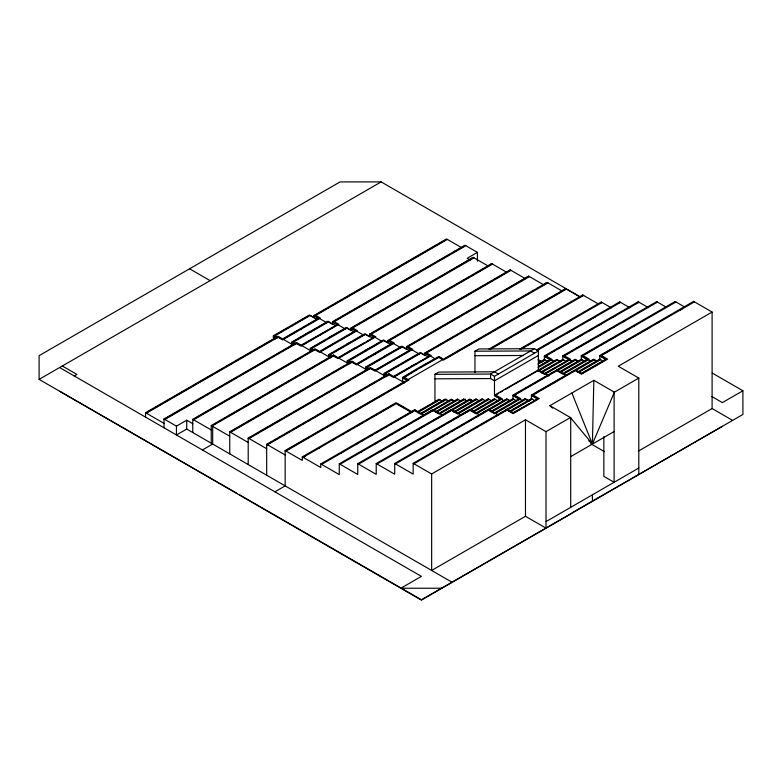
<?xml version="1.0" encoding="UTF-8"?>
<svg xmlns="http://www.w3.org/2000/svg" width="782" height="782" viewBox="0 0 782 782"><rect width="100%" height="100%" fill="white"/><g stroke="black" fill="none" stroke-linecap="round" stroke-linejoin="round"><path stroke-width="1.17" d="M593.841 380.326L549.912 405.692L570.44 417.549L592.404 444.078L593.841 380.326L614.378 392.183L592.404 444.078L588.787 440.813M402.701 381.782L402.701 377.364L420.462 366.758L438.839 356.504L443.453 359.173L565.611 288.646L579.697 296.779M403.747 377.207L412.104 372.212M414.196 370.971L417.324 369.094M566.432 289.115L443.453 360.121L438.819 357.442L421.283 367.227L404.333 377.364L408.966 380.032L285.987 451.038M302.302 457.812L305.469 455.965M318.118 448.604L320.229 447.372M332.878 440.002L334.989 438.78M342.369 434.479L344.471 433.248M347.638 431.41L349.75 430.178M357.13 425.887L363.454 422.202M365.556 420.97L368.723 419.132M371.89 417.285L378.214 413.6M380.316 412.378L392.975 405.008M340.815 453.218L342.927 451.986M355.575 444.616L357.687 443.394M360.844 441.547L362.956 440.325M370.336 436.024L372.437 434.792M375.604 432.954L377.716 431.723M379.817 430.501L381.929 429.269M385.096 427.431L387.198 426.2M390.365 424.362L392.476 423.13M394.578 421.899L401.958 417.608M404.069 416.376L413.561 410.853M360.346 452.475L362.457 451.243M375.106 443.883L377.217 442.651M384.597 438.35L386.699 437.128M389.866 435.281L391.978 434.059M399.358 429.758L406.728 425.457M408.839 424.235L410.951 423.003M414.108 421.166L433.091 409.641L439.249 413.189L463.677 399.084L467.167 401.107M379.876 451.732L381.987 450.51M394.636 443.14L396.748 441.918M404.128 437.617L406.239 436.385M412.564 432.7L415.721 430.862M418.888 429.015L425.213 425.34M427.314 424.108L430.481 422.27M432.593 421.039L439.973 416.738M442.074 415.516L450.51 410.599M417.334 440.559L420.491 438.722M423.658 436.874L429.983 433.189M432.094 431.967L435.251 430.12M437.363 428.898L444.743 424.597M446.854 423.365L454.234 419.074M456.336 417.842L459.503 416.004M461.615 414.773L468.995 410.472M422.104 448.418L425.271 446.571M436.864 439.816L440.031 437.979M442.133 436.747L444.244 435.525M446.356 434.293L449.513 432.456M451.625 431.224L454.782 429.386M456.893 428.155L459.005 426.923M461.116 425.701L464.273 423.854M466.385 422.632L473.765 418.331M475.867 417.099L479.034 415.262M481.145 414.03L488.525 409.26L494.683 412.818L519.111 398.712L512.953 395.154L512.953 399.231L491.575 411.567M452.182 441.537L454.293 440.305M461.663 436.014L463.775 434.782M465.886 433.551L469.044 431.713M476.424 427.412L478.535 426.19M480.647 424.958L483.804 423.121M485.915 421.889L488.027 420.657M490.128 419.435L493.295 417.588M495.407 416.366L498.564 414.519M500.676 413.297L502.787 412.065M504.889 410.833L507 409.133L513.158 412.691L537.586 399.055L531.428 395.506M381.147 181.903L340.082 181.903L39.1 355.673L39.1 379.387L381.147 181.903L580.009 296.72M74.212 375.947L76.88 374.402L62.296 365.986M275.205 339.085L273.358 338.02L273.358 335.81L309.496 314.941L316.886 319.212M278.959 333.044L273.358 336.28L276.926 338.342M281.041 331.851L288.314 327.648M294.54 324.051L308.04 316.26M145.55 417.138L145.55 412.72L277.981 336.27L282.595 338.938L318.733 318.069L314.11 315.4L314.11 318.088M314.11 315.4L446.532 238.95L461.898 247.816M145.55 413.199L152.91 408.947M155.012 407.735L162.373 403.483M164.474 402.271L190.749 387.1M192.851 385.888L213.867 373.757M215.969 372.545L223.329 368.293M225.431 367.081L232.782 362.828M234.883 361.616L251.706 351.91M253.808 350.698L277.981 336.739L281.676 338.87M328.821 307.385L314.11 315.879L318.733 318.548M330.923 306.173L333.034 304.96M335.136 303.739L342.487 299.496M344.588 298.284L365.614 286.144M367.716 284.931L375.067 280.689M377.168 279.467L384.529 275.225M386.631 274.013L403.444 264.306M405.545 263.084L436.024 245.489M438.125 244.277L445.486 240.035M146.371 413.199L277.981 337.218L282.595 339.887L320.376 318.069L315.752 315.4L447.353 239.429M314.11 317.609L309.907 315.654L274.59 336.045L277.434 337.687M283.602 338.831L297.649 330.718M303.68 327.238L305.684 326.074M307.688 324.921L317.727 319.124M291.833 344.266L291.833 342.057L327.971 321.197L335.361 325.468M292.839 341.959L309.907 331.627L310.884 332.194M312.917 330.366L314.921 329.202M316.925 328.049L326.964 322.252M164.034 427.803L164.034 418.976L296.456 342.516L301.07 345.185L337.208 324.794L332.594 322.135M295.919 343.943L293.064 342.301L328.381 321.91L332.594 324.335L332.594 321.656L465.016 245.206L477.431 252.371L477.431 261.208M164.034 419.445L203.965 396.386M206.067 395.174L209.224 393.356M211.326 392.144L213.427 390.932M215.529 389.719L222.89 385.467M224.991 384.255L237.601 376.973M239.703 375.761L264.922 361.196M267.024 359.984L270.181 358.166M272.283 356.954L274.384 355.732M276.486 354.52L279.643 352.702M281.745 351.489L283.846 350.277M285.948 349.065L296.456 342.995L300.151 345.126M333.64 321.529L351.509 311.207M353.611 309.995L360.961 305.752M363.073 304.53L374.627 297.864M376.728 296.642L389.338 289.369M391.45 288.147L421.928 270.552M424.03 269.34L431.381 265.098M433.482 263.876L435.584 262.664M437.685 261.452L445.046 257.21M447.148 255.988L450.305 254.17M452.407 252.957L463.961 246.281M164.855 419.445L296.456 343.464L301.07 346.133L338.85 324.325L334.237 321.656L465.837 245.675M302.077 345.077L328.176 330.014M330.18 328.851L336.201 325.38M301.891 345.664L310.317 350.522L310.317 348.313L346.446 327.453L353.835 331.715M325.371 340.092L310.317 348.792L313.083 350.385M488.584 266.251L473.227 257.386L351.069 327.912L351.069 330.591L346.446 327.922L328.381 337.883L329.202 338.352M164.034 418.976L176.449 426.141L186.722 420.217L192.773 423.717M477.431 252.371L467.167 258.304L470.197 260.044M346.856 328.166L311.549 348.547L314.393 350.199M192.773 432.544L192.773 419.299L314.931 348.772L319.555 351.441L355.683 330.581L351.069 327.912M195.93 417.95L216.995 405.79M219.097 404.577L226.477 400.316M228.579 399.103L235.949 394.842M238.06 393.629L245.431 389.377M247.532 388.155L250.69 386.337M252.801 385.115L254.903 383.903M257.014 382.681L302.292 356.543M304.403 355.321L311.774 351.069M353.171 327.169L360.541 322.907M362.653 321.695L398.458 301.021M400.56 299.809L407.93 295.557M410.042 294.335L417.412 290.083M419.514 288.861L422.681 287.043M424.782 285.821L426.894 284.609M428.995 283.397L436.366 279.135M438.477 277.923L473.227 257.386M193.594 419.778L314.931 349.72L319.555 352.389L357.325 330.581L352.711 327.912L474.048 257.855M321.558 350.756L334.608 343.22M340.629 339.74L355.683 331.05L351.069 328.381M452.182 582.316L186.722 429.054L176.449 434.978L176.449 426.141M328.792 356.778L328.792 354.569L364.93 333.699L372.32 337.971M329.799 354.461L332.809 352.721M334.813 351.558L343.845 346.348M351.88 341.714L346.856 344.139L347.677 344.608M353.884 340.551L363.923 334.755M211.248 443.218L211.248 425.555L333.415 355.028L338.029 357.687L374.167 337.306L369.544 334.637L379.026 329.163M332.868 356.445L330.024 354.803L365.341 334.413L369.544 336.847L369.544 334.158L491.702 263.632L507.176 272.566M214.415 424.206L216.516 422.984M218.628 421.772L221.785 419.944M223.887 418.732L225.998 417.51M228.1 416.298L240.739 409.006M242.84 407.784L273.387 390.159M275.489 388.937L282.859 384.685M284.971 383.463L292.341 379.211M294.443 377.999L297.61 376.171M299.711 374.959L301.823 373.737M303.924 372.525L332.36 356.103M381.127 327.951L388.498 323.689M390.609 322.477L393.766 320.649M395.868 319.437L397.979 318.225M400.081 317.003L407.461 312.751M409.563 311.529L445.369 290.865M447.47 289.643L454.85 285.391M456.952 284.169L464.322 279.917M466.434 278.705L469.591 276.877M471.693 275.665L473.804 274.443M475.906 273.231L483.276 268.969M485.387 267.757L491.702 263.632M212.069 426.024L333.415 355.976L338.029 358.635L375.81 336.827L371.186 334.158L492.523 264.111M339.036 357.589L356.093 347.257L356.915 347.736M359.104 345.996L365.135 342.516M367.139 341.363L373.161 337.883M347.267 363.024L347.267 360.815L383.405 339.955L390.795 344.227M348.273 360.717L364.334 351.441M370.355 347.961L365.341 350.385L366.162 350.864M372.359 346.807L378.38 343.327M380.394 342.164L382.398 341.011M229.732 453.883L229.732 431.801L351.89 361.274L356.504 363.943L392.642 343.083L358.518 363.259M351.353 362.701L348.498 361.059L383.815 340.669L388.019 343.093L388.019 340.414L510.187 269.888L525.543 278.754M229.732 432.28L234.991 429.24M237.102 428.028L244.473 423.766M246.574 422.554L253.955 418.292M256.056 417.08L263.426 412.828M265.538 411.606L268.695 409.788M270.797 408.566L272.908 407.354M275.01 406.132L287.649 398.84M289.76 397.627L320.297 379.993M322.399 378.771L329.769 374.519M331.881 373.307L344.52 366.005M346.622 364.793L348.733 363.571M389.074 340.278L416.454 324.471M418.565 323.259L425.936 318.997M428.037 317.785L435.408 313.533M437.519 312.311L440.677 310.493M442.788 309.271L444.89 308.059M447.001 306.837L454.371 302.585M456.473 301.373L492.279 280.699M494.39 279.477L501.761 275.225M503.862 274.013L510.187 269.888M230.553 432.28L351.89 362.222L356.504 364.891L394.284 343.083L389.661 340.414L511.008 270.357M202.421 449.973L212.684 444.039L212.684 426.385M365.751 369.28L365.751 367.071L401.88 346.211L409.269 350.473M380.805 358.85L365.751 367.54L368.518 369.143M544.018 285.01L528.661 276.144L406.503 346.67L406.503 349.349L401.88 346.68L383.815 356.641L384.636 357.11M402.29 346.915L366.983 367.305L369.827 368.948M248.207 464.547L248.207 438.057L370.365 367.53L374.989 370.199L411.117 349.339L406.503 346.67M248.207 438.536L253.476 435.496M256.633 433.668L258.734 432.456M260.846 431.234L281.911 419.074M284.013 417.862L291.383 413.6M293.494 412.388L300.865 408.136M302.966 406.914L310.337 402.662M312.448 401.44L315.605 399.622M317.707 398.4L319.818 397.188M321.92 395.975L329.3 391.714M331.402 390.501L334.559 388.674M336.671 387.461L367.208 369.827M411.762 344.1L406.503 347.14L411.117 349.808M413.873 342.887L415.975 341.666M418.087 340.453L425.457 336.201M427.558 334.979L463.364 314.305M465.476 313.093L472.846 308.841M474.948 307.619L482.328 303.367M484.429 302.145L487.587 300.327M489.698 299.105L491.8 297.893M493.911 296.681L501.282 292.419M503.383 291.207L528.661 276.144M249.028 438.536L370.365 368.478L374.989 371.147L412.759 349.339L408.145 346.67L529.482 276.613M375.986 370.091L390.042 361.978M396.063 358.498L410.12 350.385M384.226 375.526L384.226 373.327L420.364 352.457L427.754 356.729M385.233 373.219L399.279 365.106M405.301 361.626L419.357 353.513M266.682 475.221L266.682 444.313L388.84 373.786L393.463 376.445L429.601 356.064L424.978 353.396M388.302 375.204L385.458 373.561L420.775 353.171L424.978 355.605L424.978 352.917L547.136 282.39L562.502 291.266M266.682 444.782L271.95 441.742M274.062 440.53L277.219 438.702M279.321 437.49L281.432 436.268M283.534 435.056L286.691 433.228M288.802 432.016L290.904 430.804M293.015 429.582L300.386 425.33M302.487 424.108L305.654 422.29M307.756 421.068L328.821 408.908M330.923 407.696L338.293 403.444M340.405 402.222L347.775 397.97M349.877 396.748L357.247 392.496M359.358 391.283L362.516 389.456M364.627 388.243L366.729 387.022M368.84 385.809L376.21 381.548M378.312 380.335L387.794 374.861M426.034 352.79L434.46 347.922M436.561 346.709L443.932 342.448M446.043 341.235L453.413 336.974M455.515 335.761L458.682 333.943M460.784 332.721L462.885 331.509M464.997 330.287L472.367 326.035M474.478 324.823L510.275 304.149M512.386 302.927L519.756 298.675M521.868 297.463L529.238 293.201M531.34 291.989L534.497 290.161M536.608 288.949L538.71 287.727M540.821 286.515L547.136 282.39M267.503 444.782L388.84 374.734L393.463 377.393L431.244 355.585L426.62 352.917L547.957 282.869M394.47 376.347L410.53 367.071M416.552 363.591L411.528 366.015L412.349 366.494M418.556 362.437L428.595 356.641M274.902 491.81L285.166 485.886L285.166 450.559L407.324 380.032L402.701 377.364M408.145 379.563L442.632 359.652M285.166 451.038L309.389 437.05M311.49 435.838L318.861 431.586M320.972 430.364L324.129 428.546M326.231 427.324L328.342 426.112M330.444 424.89L333.601 423.072M335.713 421.85L337.814 420.638M339.926 419.426L347.296 415.164M349.398 413.952L352.565 412.124M354.666 410.912L385.203 393.278M387.315 392.065L394.685 387.804M396.787 386.591L404.167 382.33M445.564 358.43L481.37 337.756M483.472 336.543L490.842 332.291M492.953 331.069L500.324 326.817M502.425 325.595L505.592 323.777M507.694 322.555L509.805 321.343M511.907 320.131L519.277 315.869M521.389 314.657L557.195 293.983M559.296 292.771L565.611 288.646M436.991 401.665L434.939 400.482L434.939 374.324L438.839 372.066L494.478 371.812L498.378 374.06M474.967 372.555L474.967 351.206L478.867 348.958L534.507 348.694L538.417 350.952L538.417 370.385M285.166 450.559L302.302 460.461L302.302 456.864L396.132 402.691L411.528 411.586M488.936 349.114L582.756 294.941L598.122 303.817M303.133 457.333L396.132 403.639L411.713 412.632M490.578 349.114L583.577 295.42M302.302 456.864L320.786 467.528L320.786 463.931L414.607 409.758L420.775 413.316L445.202 399.211L449.582 401.743M520.059 348.88L601.241 302.018L611.407 307.883M321.607 464.41L414.607 410.706L420.775 414.264L446.845 399.211M521.731 348.86L602.062 302.487M417.666 411.596L439.044 399.25L443.423 401.782M418.683 411.488L429.885 405.017M431.918 403.844L433.951 402.671M435.985 401.489L438.028 400.316M418.487 412.075L439.865 399.729M421.791 413.209L423.824 412.026M425.858 410.853L445.202 399.211M534.507 348.694L490.578 374.06L434.939 374.324M320.786 463.931L339.261 474.606L339.261 463.804L433.091 409.641M536.432 349.974L619.715 301.891L629.881 307.756M454.85 401.186L451.361 399.172L426.933 413.746M428.966 412.573L451.361 399.641L453.413 400.834M340.082 464.283L433.091 410.589L439.249 414.137L465.319 399.084M537.038 350.571L620.537 302.36M432.27 411.146L452.182 399.641M538.417 355.458L494.478 380.824L490.578 378.566L490.578 374.06L494.478 376.318L538.417 350.952M436.141 411.469L457.519 399.133L461.009 401.146M436.141 411.948L449.376 404.304M451.41 403.131L453.452 401.958M455.486 400.775L457.519 399.133M435.945 412.534L458.34 399.602M441.283 412.495L443.316 411.312M445.359 410.139L459.611 401.909M461.644 400.736L463.677 399.084M339.261 463.804L357.736 474.478L357.736 463.687L451.566 409.514L461.214 415.086M539.277 362.946L544.37 360.003L544.37 355.937L638.19 301.764L648.366 307.639M445.408 413.15L469.835 399.045L473.325 401.058M447.441 412.446L449.484 411.273M451.517 410.1L453.55 408.927M455.583 407.745L465.769 401.87M467.802 400.697L469.835 399.524L471.888 400.707M358.557 464.156L451.566 410.462L457.724 414.02L482.983 399.436M639.011 302.243L546.012 355.937L552.17 359.495L538.114 367.608M451.859 410.374L470.656 399.524M453.599 411.938L475.994 399.006L479.493 401.019M538.26 363.063L544.37 359.534L547.859 361.548M454.616 411.821L475.994 399.006M454.42 412.407L476.815 399.475M538.065 364.119L545.191 360.003M457.724 413.072L482.162 398.967L485.651 400.98M538.309 366.543L550.528 359.495L539.326 366.426M357.736 463.687L376.22 474.351L376.22 463.56L470.041 409.387L476.199 412.945L500.636 398.84L494.478 395.281L538.417 369.915L544.575 373.473L569.003 359.837L562.844 356.279L569.169 352.662M562.844 359.876L562.844 355.81L656.675 301.637L665.805 306.906M491.81 400.931L488.32 398.918L463.882 413.502L468.975 410.56M538.358 370.033L556.686 359.446L560.792 361.822M471.008 409.387L473.051 408.214M475.085 407.031L488.32 398.918M495.524 395.154L498.662 393.336M500.754 392.134L502.846 390.922M504.937 389.719L555.67 360.512M377.041 464.029L470.041 410.335L476.199 413.893L502.279 398.84L495.299 394.802M470.334 410.247L489.141 399.397M538.299 371.01L557.097 360.16M657.496 302.116L564.487 355.81L570.645 359.368L544.575 374.422L537.586 370.385M473.1 411.224L494.478 398.879L497.968 400.892M541.467 371.753L562.844 359.407L566.334 361.421M473.1 411.694L475.133 410.521M477.167 409.348L483.276 405.819M485.309 404.646L494.478 398.879M542.483 371.636L545.543 369.876M547.576 368.693L561.828 360.473M473.921 411.694L495.299 399.358M541.271 372.809L563.666 359.876M470.041 409.387L476.199 413.414L485.368 408.126M487.401 406.953L489.434 405.78M491.477 404.597L493.51 403.424M495.544 402.251L499.62 399.895M541.496 372.164L544.575 373.943L555.767 367.481M557.801 366.308L559.844 365.126M561.877 363.953L567.986 360.424M376.22 463.56L394.695 474.224L394.695 463.433L506.795 398.791L509.874 400.57M512.953 395.154L575.161 359.319L579.267 361.695M567.067 367.98L581.319 359.759L581.319 355.683L675.149 301.51L684.279 306.788M488.467 409.846L482.367 412.906M490.51 408.673L506.795 399.27L509.874 401.049M515.045 394.421L522.366 390.198M524.458 388.986L549.57 374.49M551.662 373.288L575.161 359.798L578.24 361.577M395.516 463.902L488.525 410.208L494.683 413.766L520.753 398.712L514.595 395.154L556.892 370.736L563.05 374.295L589.12 359.241L582.961 355.683L675.971 301.989M488.73 410.179L507.205 399.504M557.097 370.707L575.572 360.033M490.558 411.684L512.953 398.752L516.443 400.765M559.941 371.626L581.319 359.28L585.698 361.812M559.941 372.095L565.034 369.163M492.396 411.567L513.774 399.231M560.762 372.095L582.14 359.759M577.302 365.595L587.478 359.241L563.05 373.346L556.892 369.788L562.023 373.229M488.525 409.739L494.683 413.287L504.859 407.412M506.892 406.239L519.111 399.182L512.953 395.633M564.066 373.229L575.269 366.768M394.695 463.433L413.17 474.097L413.17 463.306L525.269 398.673L529.375 401.039M531.428 399.103L531.428 395.027L593.636 359.202L596.725 360.981M597.761 360.805L599.804 359.632L599.804 355.556L693.624 301.383L712.099 312.057L712.099 408.546L638.308 451.146M534.565 393.688L559.677 379.192M561.769 377.989L569.091 373.757M574.32 370.736L571.183 372.555L573.284 371.43M502.875 412.075L500.842 412.779M504.908 410.902L515.094 405.017M517.127 403.844L519.16 402.671M521.203 401.498L525.269 398.673M575.317 370.248L585.493 364.373M587.536 363.2L589.569 362.027M591.603 360.844L593.636 359.671L596.725 361.45M413.991 463.775L507 410.081L513.158 413.639L539.238 398.585L533.07 395.027L575.366 370.609L581.525 374.167L607.604 359.114L601.446 355.556L694.445 301.862M507.205 410.051L525.68 399.377L528.349 400.922M575.572 370.58L594.046 359.906M509.033 411.557L531.428 398.625L534.917 400.648M577.399 372.085L599.804 359.153L603.293 361.167M511.076 410.853L521.252 404.978M523.285 403.805L530.411 399.69M581.476 370.209L591.651 364.334M593.694 363.161L595.728 361.978M510.871 411.449L532.249 399.103M579.247 371.968L600.625 359.632L599.804 359.153M507 409.612L513.158 413.16L536.569 399.651M413.17 463.306L431.654 473.97L525.475 419.807L546.012 431.654L570.713 417.393L570.713 507.342M712.099 312.057L618.279 366.22L638.806 378.077L638.806 474.566M638.806 378.077L614.105 392.339L614.105 482.289L603.841 476.355L603.841 436.493M570.713 456.61L614.105 431.556M546.012 431.654L546.012 528.143L525.475 516.286L431.654 570.459L431.654 473.97M39.1 379.387L421.39 600.097L742.9 414.47L742.9 390.765L722.373 402.613L711.835 396.533M546.012 521.604L638.806 468.027M239.448 494.752L421.39 599.784L571.877 513.207M572.932 512.298L722.373 426.327M489.991 348.987L493.149 347.179M495.26 345.967L502.64 341.744M504.742 340.541L506.853 339.329M510.02 337.521L512.122 336.319M514.233 335.107L520.558 331.49M523.725 329.681L530.049 326.055M532.151 324.853L535.318 323.044M546.911 316.407L549.023 315.195M551.134 313.993L553.236 312.79M520.059 349.417L525.328 346.406M527.439 345.194L530.607 343.386M532.708 342.184L534.82 340.972M536.931 339.769L539.033 338.557M542.2 336.749L544.311 335.546M546.413 334.334L552.747 330.718M564.34 324.08L567.497 322.272M569.609 321.06L571.72 319.858M537.488 349.896L539.59 348.694M541.701 347.482L544.868 345.673M546.97 344.471L549.081 343.259M552.248 341.451L554.35 340.248M556.461 339.036L558.573 337.834M565.953 333.611L572.277 329.984M589.139 320.337L591.251 319.124M593.362 317.922L595.464 316.71M549.638 353.396L544.37 356.406L550.528 359.964M551.75 352.183L554.907 350.375M557.019 349.173L559.13 347.961M561.232 346.758L568.612 342.536M570.723 341.323L572.835 340.121M575.992 338.313L582.316 334.686M588.641 331.069L591.808 329.261M599.188 325.038L601.29 323.826M612.893 317.189L615.004 315.987M571.28 351.46L573.382 350.248M576.549 348.44L578.66 347.237M580.762 346.025L592.365 339.388M598.689 335.771L601.847 333.963M603.958 332.751L606.07 331.548M608.171 330.336L610.283 329.134M613.45 327.326L615.551 326.114M622.931 321.891L625.043 320.688M583.431 354.95L581.319 356.162L587.478 359.71M585.542 353.747L598.191 346.504M600.302 345.302L606.627 341.675M608.728 340.473L616.108 336.25M623.489 332.027L625.6 330.815M627.711 329.613L629.813 328.401M632.98 326.593L635.092 325.39M600.85 355.429L616.666 346.377M618.777 345.175L626.157 340.952M628.259 339.74L630.37 338.538M632.482 337.325L635.639 335.517M637.75 334.315L639.862 333.103M643.019 331.294L645.13 330.092M647.242 328.88L649.343 327.678M656.724 323.455L658.835 322.243M679.92 310.18L682.031 308.968M423.521 365.517L436.796 358.107M474.967 351.206L530.607 350.952L534.507 353.2M474.967 355.712L523.353 355.487M434.939 378.82L490.578 378.566M441.918 588.24L400.853 588.24L421.39 576.383L59.628 367.53M712.226 373.053L742.9 390.765M454.753 251.13L455.574 251.599M436.268 244.874L437.089 245.353M712.099 408.546L732.636 420.393M599.804 355.556L605.962 359.114L581.525 373.219L575.366 370.14M599.804 356.035L605.962 359.583L581.525 373.688L576.393 370.727M581.319 355.683L587.478 359.241M588.299 359.71L590.967 361.255M562.844 355.81L569.003 359.368M569.824 359.837L572.492 361.382M559.765 361.704L556.686 359.446M544.37 355.937L554.018 361.509M563.871 373.816L566.539 375.36M538.212 359.573L542.317 361.949M538.212 360.052L541.291 361.822M545.396 373.943L548.954 375.995M554.223 382.818L553.402 382.818M535.738 382.945L534.917 382.945M531.428 395.027L537.586 398.585M519.932 399.182L522.601 400.726M590.742 443.736L604.447 451.654M424.978 352.917L429.601 355.585M430.423 356.064L434.215 358.254M501.458 399.309L504.126 400.853M499.61 398.722L494.478 395.751L494.478 376.318M411.938 349.808L419.357 354.09M388.019 340.414L392.642 343.083M393.463 343.552L400.834 347.804M388.019 340.893L392.642 343.552M369.544 334.158L374.167 336.827M374.989 337.306L382.349 341.558M421.283 367.227L420.462 367.227M356.504 331.05L363.874 335.302M495.505 413.287L498.173 414.831M332.594 321.656L337.208 324.325M338.029 324.794L345.4 329.046M403.111 363.366L402.29 363.366M393.874 360.238L393.053 360.238M319.555 318.548L326.915 322.8M375.399 353.992L374.578 353.992M477.02 413.414L479.698 414.959M338.44 341.48L337.619 341.48M394.284 376.924L404.548 382.848M452.592 410.579L457.724 413.541L482.162 398.967M391.616 375.859L388.84 373.786M319.965 335.234L319.144 335.234M384.226 373.327L387.921 375.458M384.226 373.796L387.921 375.927M375.81 370.668L386.073 376.601M372.212 369.075L374.06 370.14M301.481 328.978L300.659 328.978M365.751 367.071L368.518 368.674M292.243 325.85L291.422 325.85M357.325 364.422L367.599 370.345M355.585 363.884L351.89 361.274M189.596 268.793L210.123 280.64M440.07 413.668L442.739 415.213M435.144 411.293L438.223 413.072M347.267 360.815L350.043 362.418M347.267 361.294L350.043 362.897M338.85 358.166L349.114 364.089M336.182 357.1L333.415 355.028M328.792 354.569L331.558 356.162M328.792 355.038L331.558 356.641M320.376 351.91L330.639 357.843M316.778 350.316L318.626 351.382M310.317 348.313L313.083 349.916M421.596 413.795L424.264 415.33M419.738 413.199L414.607 409.758M291.833 342.057L295.528 344.197M291.833 342.536L295.528 344.667M397.158 403.756L405.369 408.497M407.422 409.69L409.475 410.873M283.416 339.408L293.68 345.331M273.358 335.81L276.134 337.404M266.682 444.313L285.166 454.977M248.207 438.057L266.682 448.721M229.732 431.801L248.207 442.475M211.248 425.555L229.732 436.219M192.773 419.299L211.248 429.963M174.298 413.043L175.119 413.522M155.814 406.796L156.644 407.266M145.55 412.72L164.034 423.385M237.337 493.53L59.628 391.235M441.605 358.576L438.839 356.504M402.701 377.833L407.324 380.511M549.912 405.692L552.62 408.145M571.877 393.014L592.404 444.078M693.624 301.383L693.624 302.331M675.149 301.51L675.149 302.458M656.675 301.637L656.675 302.585M638.19 301.764L638.19 302.712M619.715 301.891L619.715 302.839M601.241 302.018L601.241 302.966M592.404 494.81L592.404 501.36M582.756 294.941L582.756 295.889M525.475 419.807L525.475 516.286M186.722 420.217L186.722 429.054"/></g></svg>
